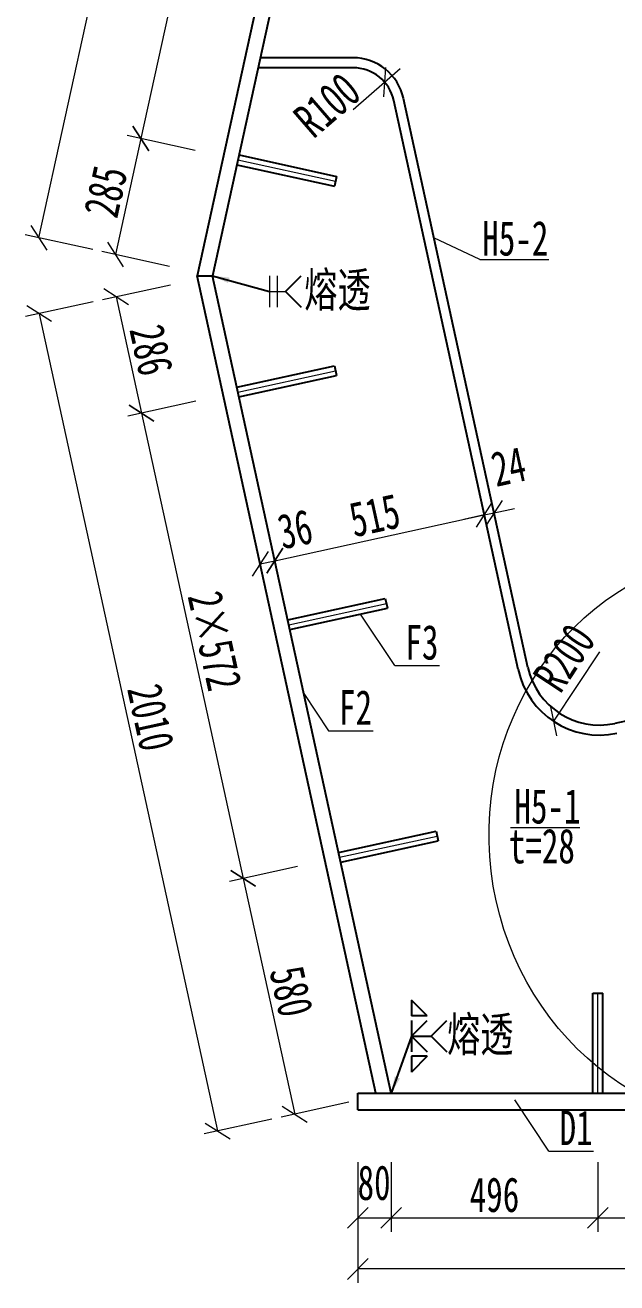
# Model space of a CAD drawing. Header units: millimetres. Extents: x -411717 to -116098, y 0 to 693159.
# Drawn here: x -166895 to -165474, y 361383 to 364406 of the extents above; entities that cross this region are included whole.
import ezdxf

# ---------------------------------------------------------------- set-up
doc = ezdxf.new("R2010")
doc.units = ezdxf.units.MM
doc.header["$LTSCALE"] = 2
doc.header["$PDMODE"] = 3
doc.header["$PDSIZE"] = -10
doc.layers.get('Defpoints').update_dxf_attribs({"color": 8, "lineweight": 9})
for name, color, linetype, lineweight in [('标注', 4, 'Continuous', 13), ('横隔板', 6, 'Continuous', 25), ('细实线', 4, 'Continuous', 15), ('钢板粗线', 1, 'Continuous', 25)]:
    doc.layers.add(name, color=color, linetype=linetype, lineweight=lineweight)
doc.layers.add('焊缝', color=7, linetype='Continuous')
doc.styles.add('111', font='仿宋_GB2312.ttf', dxfattribs={"width": 0.7})
doc.styles.get("Standard").update_dxf_attribs({"font": '仿宋_GB2312.ttf'})
doc.dimstyles.new('200', dxfattribs={"dimscale": 0, "dimtxt": 2.5, "dimasz": 1.5, "dimexe": 1, "dimexo": 1, "dimgap": 0.4, "dimtad": 1, "dimdec": 0, "dimdsep": 46, "dimtxsty": '111', "dimblk": 'OBLIQUE', "dimcen": 0, "dimclrd": 256, "dimclre": 256, "dimclrt": 256, "dimadec": 1, "dimazin": 2, "dimtfac": 1, "dimtdec": 0, "dimtmove": 2, "dimatfit": 3, "dimfxl": 4, "dimfxlon": 1, "dimtolj": 1, "dimlwd": -1, "dimlwe": -1, "dimarcsym": 0})

# ---------------------------------------------------------------- blocks, each defined once
blk = doc.blocks.new('_Oblique')
at = {"color": 0, "linetype": 'ByBlock', "lineweight": -2}
blk.add_line((-0.5, -0.5), (0.5, 0.5), dxfattribs=at)
blk = doc.blocks.new('*D736')
at = {"layer": 'Defpoints', "color": 0, "transparency": 16777216}
for p in [(-166139.5, 365196.9), (-166617, 364133.3), (-166383.7, 364082.1)]:
    blk.add_point(p, dxfattribs=at)
at = {"layer": '标注', "transparency": 16777216}
for p, q in [((-166242.6, 365219.5), (-166405.4, 365255.2)), ((-166372.8, 365248), (-166617, 364133.3)), ((-166486.8, 364104.7), (-166649.6, 364140.4))]:
    blk.add_line(p, q, dxfattribs=at)
at = {"layer": '标注', "transparency": 16777216, "xscale": 49.9999999999999, "yscale": 49.9999999999999, "zscale": 49.9999999999999}
for p, rotation in [((-166372.8, 365248), 77.64371283467955), ((-166617, 364133.3), 257.6437128346795)]:
    blk.add_blockref('_Oblique', p, dxfattribs=dict(at, rotation=rotation))
at = {"layer": '标注', "transparency": 16777216, "insert": (-166548.7, 364702.4), "char_height": 83.33, "attachment_point": 5, "rotation": 77.6437, "style": '111'}
blk.add_mtext('\\A1;2×571', dxfattribs=at)
blk = doc.blocks.new('*D737')
at = {"layer": 'Defpoints', "color": 0, "transparency": 16777216}
for p in [(-166383.7, 364082.1), (-166678.1, 363854.6), (-166444.7, 363803.5)]:
    blk.add_point(p, dxfattribs=at)
at = {"layer": '标注', "transparency": 16777216}
for p, q in [((-166486.8, 364104.7), (-166649.6, 364140.4)), ((-166617, 364133.3), (-166678.1, 363854.6)), ((-166547.8, 363826), (-166710.7, 363861.7))]:
    blk.add_line(p, q, dxfattribs=at)
at = {"layer": '标注', "transparency": 16777216, "xscale": 49.9999999999999, "yscale": 49.9999999999999, "zscale": 49.9999999999999}
for p, rotation in [((-166617, 364133.3), 77.64371283462351), ((-166678.1, 363854.6), 257.6437128346235)]:
    blk.add_blockref('_Oblique', p, dxfattribs=dict(at, rotation=rotation))
at = {"layer": '标注', "transparency": 16777216, "insert": (-166701.3, 364005.7), "char_height": 83.33, "attachment_point": 5, "rotation": 77.6437, "style": '111'}
blk.add_mtext('\\A1;285', dxfattribs=at)
blk = doc.blocks.new('*D738')
at = {"layer": 'Defpoints', "color": 0, "transparency": 16777216}
for p in [(-166444.7, 363803.5), (-166383.7, 363524.1), (-166615.3, 363473.6)]:
    blk.add_point(p, dxfattribs=at)
at = {"layer": '标注', "transparency": 16777216}
for p, q in [((-166546, 363781.3), (-166708.8, 363745.8)), ((-166676.3, 363752.9), (-166615.3, 363473.6)), ((-166485, 363502), (-166647.8, 363466.5))]:
    blk.add_line(p, q, dxfattribs=at)
at = {"layer": '标注', "transparency": 16777216, "xscale": 49.9999999999999, "yscale": 49.9999999999999, "zscale": 49.9999999999999}
for p, rotation in [((-166676.3, 363752.9), 102.3216669555745), ((-166615.3, 363473.6), 282.3216669555745)]:
    blk.add_blockref('_Oblique', p, dxfattribs=dict(at, rotation=rotation))
at = {"layer": '标注', "transparency": 16777216, "insert": (-166592, 363625), "char_height": 83.33, "attachment_point": 5, "rotation": 282.3217, "style": '111'}
blk.add_mtext('\\A1;286', dxfattribs=at)
blk = doc.blocks.new('*D739')
at = {"layer": 'Defpoints', "color": 0, "transparency": 16777216}
for p in [(-166383.7, 363524.1), (-166139.5, 362406), (-166371, 362355.4)]:
    blk.add_point(p, dxfattribs=at)
at = {"layer": '标注', "transparency": 16777216}
for p, q in [((-166485, 363502), (-166647.8, 363466.5)), ((-166615.3, 363473.6), (-166371, 362355.4)), ((-166240.8, 362383.9), (-166403.6, 362348.3))]:
    blk.add_line(p, q, dxfattribs=at)
at = {"layer": '标注', "transparency": 16777216, "xscale": 49.9999999999999, "yscale": 49.9999999999999, "zscale": 49.9999999999999}
for p, rotation in [((-166615.3, 363473.6), 102.32166695182), ((-166371, 362355.4), 282.32166695182)]:
    blk.add_blockref('_Oblique', p, dxfattribs=dict(at, rotation=rotation))
at = {"layer": '标注', "transparency": 16777216, "insert": (-166439.4, 362926.2), "char_height": 83.33, "attachment_point": 5, "rotation": 282.3217, "style": '111'}
blk.add_mtext('\\A1;2×572', dxfattribs=at)
blk = doc.blocks.new('*D740')
at = {"layer": 'Defpoints', "color": 0, "transparency": 16777216}
for p in [(-166139.5, 362406), (-166015.7, 361839.4), (-166247.3, 361788.8)]:
    blk.add_point(p, dxfattribs=at)
at = {"layer": '标注', "transparency": 16777216}
for p, q in [((-166240.8, 362383.9), (-166403.6, 362348.3)), ((-166371, 362355.4), (-166247.3, 361788.8)), ((-166117, 361817.3), (-166279.8, 361781.7))]:
    blk.add_line(p, q, dxfattribs=at)
at = {"layer": '标注', "transparency": 16777216, "xscale": 49.9999999999999, "yscale": 49.9999999999999, "zscale": 49.9999999999999}
for p, rotation in [((-166371, 362355.4), 102.3216669446922), ((-166247.3, 361788.8), 282.3216669446922)]:
    blk.add_blockref('_Oblique', p, dxfattribs=dict(at, rotation=rotation))
at = {"layer": '标注', "transparency": 16777216, "insert": (-166255.4, 362083.9), "char_height": 83.33, "attachment_point": 5, "rotation": 282.3217, "style": '111'}
blk.add_mtext('\\A1;580', dxfattribs=at)
blk = doc.blocks.new('*D741')
at = {"layer": 'Defpoints', "color": 0, "transparency": 16777216}
for p in [(-166436.8, 365836.8), (-166019.3, 365745.3), (-166444.7, 363803.5)]:
    blk.add_point(p, dxfattribs=at)
at = {"layer": '标注', "transparency": 16777216}
for p, q in [((-166862.2, 363894.9), (-166436.8, 365836.8)), ((-166306.6, 365808.2), (-166469.4, 365843.9)), ((-166732, 363866.4), (-166894.8, 363902))]:
    blk.add_line(p, q, dxfattribs=at)
at = {"layer": '标注', "transparency": 16777216, "xscale": 49.9999999999999, "yscale": 49.9999999999999, "zscale": 49.9999999999999}
for p, rotation in [((-166436.8, 365836.8), 77.64371283462405), ((-166862.2, 363894.9), 257.643712834624)]:
    blk.add_blockref('_Oblique', p, dxfattribs=dict(at, rotation=rotation))
at = {"layer": '标注', "transparency": 16777216, "insert": (-166703.2, 364877.6), "char_height": 83.33, "attachment_point": 5, "rotation": 77.6437, "style": '111'}
blk.add_mtext('\\A1;1988', dxfattribs=at)
blk = doc.blocks.new('*D742')
at = {"layer": 'Defpoints', "color": 0, "transparency": 16777216}
for p in [(-166444.7, 363803.5), (-166015.7, 361839.4), (-166432.4, 361748.4)]:
    blk.add_point(p, dxfattribs=at)
at = {"layer": '标注', "transparency": 16777216}
for p, q in [((-166731.2, 363740.9), (-166894, 363705.3)), ((-166861.4, 363712.4), (-166432.4, 361748.4)), ((-166302.2, 361776.8), (-166465, 361741.3))]:
    blk.add_line(p, q, dxfattribs=at)
at = {"layer": '标注', "transparency": 16777216, "xscale": 49.9999999999999, "yscale": 49.9999999999999, "zscale": 49.9999999999999}
for p, rotation in [((-166861.4, 363712.4), 102.321666951819), ((-166432.4, 361748.4), 282.321666951819)]:
    blk.add_blockref('_Oblique', p, dxfattribs=dict(at, rotation=rotation))
at = {"layer": '标注', "transparency": 16777216, "insert": (-166593.2, 362742.1), "char_height": 83.33, "attachment_point": 5, "rotation": 282.3217, "style": '111'}
blk.add_mtext('\\A1;2010', dxfattribs=at)
blk = doc.blocks.new('*D743')
at = {"layer": 'Defpoints', "color": 0, "transparency": 16777216}
for p in [(-166295.2, 363118.9), (-166323.7, 363080.6), (-166288.5, 363088.3)]:
    blk.add_point(p, dxfattribs=at)
at = {"layer": '标注', "transparency": 16777216}
for p, q in [((-166330.4, 363111.2), (-166337.5, 363143.8)), ((-166295.2, 363118.9), (-166302.3, 363151.4)), ((-166330.4, 363111.2), (-166295.2, 363118.9))]:
    blk.add_line(p, q, dxfattribs=at)
at = {"layer": '标注', "transparency": 16777216, "xscale": 49.9999999999999, "yscale": 49.9999999999999, "zscale": 49.9999999999999}
for p, rotation in [((-166330.4, 363111.2), 192.3216669518038), ((-166295.2, 363118.9), 12.32166695180379)]:
    blk.add_blockref('_Oblique', p, dxfattribs=dict(at, rotation=rotation))
at = {"layer": '标注', "transparency": 16777216, "insert": (-166246.4, 363194.3), "char_height": 83.33, "attachment_point": 5, "rotation": 12.3217, "style": '111'}
blk.add_mtext('\\A1;36', dxfattribs=at)
blk = doc.blocks.new('*D744')
at = {"layer": 'Defpoints', "color": 0, "transparency": 16777216}
for p in [(-165791.9, 363228.8), (-165785.2, 363198.2), (-166288.5, 363088.3)]:
    blk.add_point(p, dxfattribs=at)
at = {"layer": '标注', "transparency": 16777216}
for p, q in [((-165791.9, 363228.8), (-165799, 363261.4)), ((-166295.2, 363118.9), (-165791.9, 363228.8)), ((-166295.2, 363118.9), (-166302.3, 363151.4))]:
    blk.add_line(p, q, dxfattribs=at)
at = {"layer": '标注', "transparency": 16777216, "xscale": 49.9999999999999, "yscale": 49.9999999999999, "zscale": 49.9999999999999}
for p, rotation in [((-165791.9, 363228.8), 12.32166695182001), ((-166295.2, 363118.9), 192.32166695182)]:
    blk.add_blockref('_Oblique', p, dxfattribs=dict(at, rotation=rotation))
at = {"layer": '标注', "transparency": 16777216, "insert": (-166055.3, 363227.6), "char_height": 83.33, "attachment_point": 5, "rotation": 12.3217, "style": '111'}
blk.add_mtext('\\A1;515', dxfattribs=at)
blk = doc.blocks.new('*D745')
at = {"layer": 'Defpoints', "color": 0, "transparency": 16777216}
for p in [(-165768.5, 363233.9), (-165769, 363123.7), (-165745.5, 363128.8)]:
    blk.add_point(p, dxfattribs=at)
at = {"layer": '标注', "transparency": 16777216}
for p, q in [((-165776.1, 363156.2), (-165799, 363261.4)), ((-165752.6, 363161.4), (-165775.6, 363266.5)), ((-165791.9, 363228.8), (-165840.8, 363218.1)), ((-165791.9, 363228.8), (-165768.5, 363233.9)), ((-165768.5, 363233.9), (-165719.6, 363244.6))]:
    blk.add_line(p, q, dxfattribs=at)
at = {"layer": '标注', "transparency": 16777216, "xscale": 49.9999999999999, "yscale": 49.9999999999999, "zscale": 49.9999999999999}
for p, rotation in [((-165791.9, 363228.8), 12.32166695180377), ((-165768.5, 363233.9), 192.3216669518038)]:
    blk.add_blockref('_Oblique', p, dxfattribs=dict(at, rotation=rotation))
at = {"layer": '标注', "transparency": 16777216, "insert": (-165733.6, 363345.2), "char_height": 83.33, "attachment_point": 5, "rotation": 12.3217, "style": '111'}
blk.add_mtext('\\A1;24', dxfattribs=at)
blk = doc.blocks.new('*D746')
at = {"layer": 'Defpoints', "color": 0, "transparency": 16777216}
for p in [(-166095.7, 361839.4), (-166015.7, 361839.4), (-166015.7, 361539.8)]:
    blk.add_point(p, dxfattribs=at)
at = {"layer": '标注', "transparency": 16777216}
for p, q in [((-166095.7, 361673.1), (-166095.7, 361506.4)), ((-166015.7, 361673.1), (-166015.7, 361506.4)), ((-166095.7, 361539.8), (-166015.7, 361539.8))]:
    blk.add_line(p, q, dxfattribs=at)
at = {"layer": '标注', "transparency": 16777216, "xscale": 49.9999999999999, "yscale": 49.9999999999999, "zscale": 49.9999999999999, "rotation": 180}
blk.add_blockref('_Oblique', (-166095.7, 361539.8), dxfattribs=at)
at = {"layer": '标注', "transparency": 16777216, "xscale": 49.9999999999999, "yscale": 49.9999999999999, "zscale": 49.9999999999999}
blk.add_blockref('_Oblique', (-166015.7, 361539.8), dxfattribs=at)
at = {"layer": '标注', "transparency": 16777216, "insert": (-166056.7, 361623.6), "char_height": 83.33, "attachment_point": 5, "style": '111'}
blk.add_mtext('\\A1;80', dxfattribs=at)
blk = doc.blocks.new('*D747')
at = {"layer": 'Defpoints', "color": 0, "transparency": 16777216}
for p in [(-166015.7, 361839.4), (-165519.3, 361839.4), (-165519.3, 361539.8)]:
    blk.add_point(p, dxfattribs=at)
at = {"layer": '标注', "transparency": 16777216}
for p, q in [((-166015.7, 361673.1), (-166015.7, 361506.4)), ((-165519.3, 361673.1), (-165519.3, 361506.4)), ((-166015.7, 361539.8), (-165519.3, 361539.8))]:
    blk.add_line(p, q, dxfattribs=at)
at = {"layer": '标注', "transparency": 16777216, "xscale": 49.9999999999999, "yscale": 49.9999999999999, "zscale": 49.9999999999999, "rotation": 180}
blk.add_blockref('_Oblique', (-166015.7, 361539.8), dxfattribs=at)
at = {"layer": '标注', "transparency": 16777216, "xscale": 49.9999999999999, "yscale": 49.9999999999999, "zscale": 49.9999999999999}
blk.add_blockref('_Oblique', (-165519.3, 361539.8), dxfattribs=at)
at = {"layer": '标注', "transparency": 16777216, "insert": (-165767.5, 361594.8), "char_height": 83.33, "attachment_point": 5, "style": '111'}
blk.add_mtext('\\A1;496', dxfattribs=at)
blk = doc.blocks.new('*D748')
at = {"layer": 'Defpoints', "color": 0, "transparency": 16777216}
for p in [(-165519.3, 361839.4), (-164870.1, 361839.4), (-164870.1, 361539.8)]:
    blk.add_point(p, dxfattribs=at)
at = {"layer": '标注', "transparency": 16777216}
for p, q in [((-165519.3, 361673.1), (-165519.3, 361506.4)), ((-164870.1, 361673.1), (-164870.1, 361506.4)), ((-165519.3, 361539.8), (-164870.1, 361539.8))]:
    blk.add_line(p, q, dxfattribs=at)
at = {"layer": '标注', "transparency": 16777216, "xscale": 49.9999999999999, "yscale": 49.9999999999999, "zscale": 49.9999999999999, "rotation": 180}
blk.add_blockref('_Oblique', (-165519.3, 361539.8), dxfattribs=at)
at = {"layer": '标注', "transparency": 16777216, "xscale": 49.9999999999999, "yscale": 49.9999999999999, "zscale": 49.9999999999999}
blk.add_blockref('_Oblique', (-164870.1, 361539.8), dxfattribs=at)
at = {"layer": '标注', "transparency": 16777216, "insert": (-165194.7, 361594.8), "char_height": 83.33, "attachment_point": 5, "style": '111'}
blk.add_mtext('\\A1;649', dxfattribs=at)
blk = doc.blocks.new('*D751')
at = {"layer": 'Defpoints', "color": 0, "transparency": 16777216}
for p in [(-166095.7, 361839.4), (-164293.8, 361839.4), (-166095.7, 361416.8)]:
    blk.add_point(p, dxfattribs=at)
at = {"layer": '标注', "transparency": 16777216}
for p, q in [((-166095.7, 361550.1), (-166095.7, 361383.4)), ((-164293.8, 361550.1), (-164293.8, 361383.4)), ((-164293.8, 361416.8), (-166095.7, 361416.8))]:
    blk.add_line(p, q, dxfattribs=at)
at = {"layer": '标注', "transparency": 16777216, "xscale": 49.9999999999999, "yscale": 49.9999999999999, "zscale": 49.9999999999999, "rotation": 180}
blk.add_blockref('_Oblique', (-166095.7, 361416.8), dxfattribs=at)
at = {"layer": '标注', "transparency": 16777216, "xscale": 49.9999999999999, "yscale": 49.9999999999999, "zscale": 49.9999999999999}
blk.add_blockref('_Oblique', (-164293.8, 361416.8), dxfattribs=at)
at = {"layer": '标注', "transparency": 16777216, "insert": (-165194.7, 361471.8), "char_height": 83.33, "attachment_point": 5, "style": '111'}
blk.add_mtext('\\A1;1802', dxfattribs=at)
blk = doc.blocks.new('*D767')
at = {"layer": 'Defpoints', "color": 0, "transparency": 16777216}
for p in [(-163944.7, 366336.6), (-166444.7, 363803.5), (-163944.7, 363803.5)]:
    blk.add_point(p, dxfattribs=at)
at = {"layer": '标注', "transparency": 16777216}
for p, q in [((-166444.7, 366203.2), (-166444.7, 366369.9)), ((-163944.7, 366203.2), (-163944.7, 366369.9)), ((-166444.7, 366336.6), (-163944.7, 366336.6))]:
    blk.add_line(p, q, dxfattribs=at)
at = {"layer": '标注', "transparency": 16777216, "xscale": 49.9999999999999, "yscale": 49.9999999999999, "zscale": 49.9999999999999, "rotation": 180}
blk.add_blockref('_Oblique', (-166444.7, 366336.6), dxfattribs=at)
at = {"layer": '标注', "transparency": 16777216, "xscale": 49.9999999999999, "yscale": 49.9999999999999, "zscale": 49.9999999999999}
blk.add_blockref('_Oblique', (-163944.7, 366336.6), dxfattribs=at)
at = {"layer": '标注', "transparency": 16777216, "insert": (-165194.7, 366391.6), "char_height": 83.33, "attachment_point": 5, "style": '111'}
blk.add_mtext('\\A1;2500', dxfattribs=at)
blk = doc.blocks.new('*D768')
at = {"layer": 'Defpoints', "color": 0, "transparency": 16777216}
for p in [(-166099.3, 365979), (-166099.3, 365745.3), (-166444.7, 363803.5)]:
    blk.add_point(p, dxfattribs=at)
at = {"layer": '标注', "transparency": 16777216}
for p, q in [((-166444.7, 365845.7), (-166444.7, 366012.4)), ((-166099.3, 365845.7), (-166099.3, 366012.4)), ((-166444.7, 365979), (-166099.3, 365979))]:
    blk.add_line(p, q, dxfattribs=at)
at = {"layer": '标注', "transparency": 16777216, "xscale": 49.9999999999999, "yscale": 49.9999999999999, "zscale": 49.9999999999999, "rotation": 180}
blk.add_blockref('_Oblique', (-166444.7, 365979), dxfattribs=at)
at = {"layer": '标注', "transparency": 16777216, "xscale": 49.9999999999999, "yscale": 49.9999999999999, "zscale": 49.9999999999999}
blk.add_blockref('_Oblique', (-166099.3, 365979), dxfattribs=at)
at = {"layer": '标注', "transparency": 16777216, "insert": (-166272, 366034), "char_height": 83.33, "attachment_point": 5, "style": '111'}
blk.add_mtext('\\A1;345', dxfattribs=at)
blk = doc.blocks.new('*D831')
at = {"layer": 'Defpoints', "color": 0, "transparency": 16777216}
for p in [(-166031.6, 364268.9), (-166107.2, 364203.5)]:
    blk.add_point(p, dxfattribs=at)
at = {"layer": '标注', "transparency": 16777216}
for p, q in [((-166031.6, 364268.9), (-165993.8, 364301.7)), ((-166107.2, 364203.5), (-166031.6, 364268.9))]:
    blk.add_line(p, q, dxfattribs=at)
at = {"layer": '标注', "transparency": 16777216, "xscale": 50.00000000000007, "yscale": 50.00000000000007, "zscale": 50.00000000000007, "rotation": 220.893110654498}
blk.add_blockref('_Oblique', (-166031.6, 364268.9), dxfattribs=at)
at = {"layer": '标注', "transparency": 16777216, "insert": (-166169.3, 364213.7), "char_height": 83.33, "attachment_point": 5, "rotation": 40.8931, "style": '111'}
blk.add_mtext('\\A1;R100', dxfattribs=at)
blk = doc.blocks.new('*D869')
at = {"layer": 'Defpoints', "color": 0, "transparency": 16777216}
for p in [(-165515.3, 362899.8), (-165625.7, 362733)]:
    blk.add_point(p, dxfattribs=at)
at = {"layer": '标注', "transparency": 16777216}
blk.add_line((-165515.3, 362899.8), (-165625.7, 362733), dxfattribs=at)
at = {"layer": '标注', "transparency": 16777216, "xscale": 50.00000000000007, "yscale": 50.00000000000007, "zscale": 50.00000000000007, "rotation": 236.49749670542}
blk.add_blockref('_Oblique', (-165625.7, 362733), dxfattribs=at)
at = {"layer": '标注', "transparency": 16777216, "insert": (-165599.7, 362885.5), "char_height": 83.33, "attachment_point": 5, "rotation": 56.4975, "style": '111'}
blk.add_mtext('\\A1;R200', dxfattribs=at)

msp = doc.modelspace()

# ---------------------------------------------------------------- linework, layer by layer
at = {"layer": 'Defpoints'}
for p, q in [((-166383.7, 364082.1), (-166149.2, 364030.8)), ((-166383.7, 363524.1), (-166149.3, 363575.4)), ((-166261.6, 362965.1), (-166027.1, 363016.3)), ((-166139.5, 362406), (-165905, 362457.2)), ((-165519.3, 361839.4), (-165519.3, 362079.4))]:
    msp.add_line(p, q, dxfattribs=at)
at = {"layer": '标注'}
for p, q in [((-166307.8, 363803.5), (-166307.8, 363727.9)), ((-166289.1, 363803.5), (-166289.1, 363727.9)), ((-166307.8, 363765.7), (-166269.4, 363765.7))]:
    msp.add_line(p, q, dxfattribs=at)
msp.add_ellipse((-165107.6, 362449.5), major_axis=(117.4, -690.6), ratio=0.959707, dxfattribs=at)
at = {"layer": '横隔板', "color": 2, "ltscale": 550}
for p, q in [((-166056.2, 365745.3), (-166481.6, 363803.5)), ((-166019.3, 365745.3), (-166444.7, 363803.5)), ((-166107, 364327.5), (-166329.9, 364327.5)), ((-166107.2, 364303.5), (-166335.2, 364303.5)), ((-165710.7, 362857.1), (-166009.5, 364224.8)), ((-165687.3, 362862.2), (-165986, 364229.9)), ((-166481.8, 363803.5), (-166444.7, 363803.5)), ((-166052.6, 361839.4), (-166481.6, 363803.5)), ((-166015.7, 361839.4), (-166444.7, 363803.5)), ((-164821.4, 362868), (-165478.6, 362727.6)), ((-166095.7, 361839.4), (-164293.8, 361839.4)), ((-166095.7, 361799.4), (-166095.7, 361839.4)), ((-166001.7, 361839.4), (-164387.8, 361839.4)), ((-166095.7, 361799.4), (-164293.8, 361799.4))]:
    msp.add_line(p, q, dxfattribs=at)
for centre, radius, start, end in [((-166107.2, 364203.5), 124, 12.3217, 90), ((-166107.2, 364203.5), 100, 12.3217, 90), ((-165515.3, 362899.8), 200, 192.3217, 282.055), ((-165515.3, 362899.8), 176, 192.3217, 282.055)]:
    msp.add_arc(centre, radius, start, end, dxfattribs=at)
at = {"layer": '焊缝', "color": 4}
for p, q in [((-166444.7, 363803.5), (-166307.8, 363765.7)), ((-166269.4, 363765.7), (-166231.6, 363803.5)), ((-166269.4, 363765.7), (-166231.6, 363727.9)), ((-165929, 362025), (-165966.8, 362062.8)), ((-165966.8, 362062.8), (-165966.8, 362025)), ((-165929, 362025), (-165966.8, 362025)), ((-165966.8, 361976.4), (-165929, 362014.2)), ((-165966.8, 362014.2), (-165966.8, 361938.6)), ((-165919.9, 361976.4), (-165882.1, 362014.2)), ((-165966.8, 361976.4), (-166015.7, 361839.4)), ((-165966.8, 361976.4), (-165919.9, 361976.4)), ((-165966.8, 361976.4), (-165929, 361938.6)), ((-165919.9, 361976.4), (-165882.1, 361938.6)), ((-165929, 361927.8), (-165966.8, 361927.8)), ((-165929, 361927.8), (-165966.8, 361890)), ((-165966.8, 361927.8), (-165966.8, 361890))]:
    msp.add_line(p, q, dxfattribs=at)
for points in [[(-166407.5, 363786.2), (-166403.9, 363799.2), (-166444.7, 363803.5)], [(-165994.6, 361874.6), (-166007.1, 361879.5), (-166015.7, 361839.4)]]:
    msp.add_solid(points, dxfattribs=at)
at = {"layer": '细实线'}
for p, q in [((-165802.7, 363842.8), (-165912.9, 363894.9)), ((-165802.7, 363842.8), (-165636.9, 363842.8)), ((-166007, 362867), (-166089.3, 362990.4)), ((-166007, 362867), (-165899.7, 362867)), ((-166225.5, 362799.7), (-166166.5, 362710.3)), ((-166166.5, 362710.3), (-166059.2, 362710.3)), ((-165729, 362477.9), (-165562.7, 362477.9)), ((-165636.6, 361700.2), (-165718.9, 361823.6)), ((-165636.6, 361700.2), (-165529.3, 361700.2))]:
    msp.add_line(p, q, dxfattribs=at)
at = {"layer": '钢板粗线'}
for p, q in [((-166381.1, 364093.9), (-166146.7, 364042.5)), ((-166386.3, 364070.4), (-166151.8, 364019.1)), ((-166146.7, 364042.5), (-166151.8, 364019.1)), ((-166386.3, 363535.9), (-166151.8, 363587.1)), ((-166381.2, 363512.4), (-166146.7, 363563.6)), ((-166151.8, 363587.1), (-166146.7, 363563.6)), ((-166264.2, 362976.8), (-166029.7, 363028)), ((-166029.7, 363028), (-166024.6, 363004.6)), ((-166259, 362953.3), (-166024.6, 363004.6)), ((-166142.1, 362417.7), (-165907.6, 362468.9)), ((-166136.9, 362394.3), (-165902.5, 362445.5)), ((-165907.6, 362468.9), (-165902.5, 362445.5)), ((-165531.3, 361839.4), (-165531.3, 362079.4)), ((-165531.3, 362079.4), (-165507.3, 362079.4)), ((-165507.3, 361839.4), (-165507.3, 362079.4))]:
    msp.add_line(p, q, dxfattribs=at)

# ---------------------------------------------------------------- texts
at = {"layer": '细实线', "width": 0.7}
for s, p in [('H5-2', (-165796.9, 363852)), ('熔透', (-166224.3, 363728.5)), ('F3', (-165981.4, 362881.2)), ('F2', (-166140.9, 362724.5)), ('H5-1', (-165719.5, 362487.2)), ('t=28', (-165733, 362391.6)), ('熔透', (-165881.2, 361939.3)), ('D1', (-165611, 361714.4))]:
    msp.add_text(s, height=83.33, dxfattribs=at).set_placement(p)

# ---------------------------------------------------------------- dimensions: what is measured, and where the dimension line sits
at = {"layer": '标注'}
for base, p1, p2, picture, middle in [((-163944.7, 366336.6), (-166444.7, 363803.5), (-163944.7, 363803.5), '*D767', (-165194.7, 366391.6)), ((-166099.3, 365979), (-166444.7, 363803.5), (-166099.3, 365745.3), '*D768', (-166272, 366034)), ((-166095.7, 361416.8), (-164293.8, 361839.4), (-166095.7, 361839.4), '*D751', (-165194.7, 361471.8)), ((-165519.3, 361539.8), (-166015.7, 361839.4), (-165519.3, 361839.4), '*D747', (-165767.5, 361594.8)), ((-164870.1, 361539.8), (-165519.3, 361839.4), (-164870.1, 361839.4), '*D748', (-165194.7, 361594.8))]:
    dim = msp.add_linear_dim(base=base, p1=p1, p2=p2, dimstyle='200', override={"dimscale": 33.333333, "dimadec": 3, "dimarcsym": 1}, dxfattribs=at)
    dim.commit()
    dim.dimension.update_dxf_attribs({"geometry": picture, "text_midpoint": middle})
for p1, p2, distance, picture, middle in [((-166444.7, 363803.5), (-166019.3, 365745.3), 427.4, '*D741', (-166703.2, 364877.6)), ((-166383.7, 364082.1), (-166444.7, 363803.5), -238.9, '*D737', (-166701.3, 364005.7)), ((-166444.7, 363803.5), (-166015.7, 361839.4), -426.5, '*D742', (-166593.2, 362742.1)), ((-166444.7, 363803.5), (-166383.7, 363524.1), -237, '*D738', (-166592, 363625)), ((-166288.5, 363088.3), (-165785.2, 363198.2), 31.3, '*D744', (-166055.3, 363227.6)), ((-166139.5, 362406), (-166015.7, 361839.4), -237, '*D740', (-166255.4, 362083.9))]:
    dim = msp.add_aligned_dim(p1=p1, p2=p2, distance=distance, dimstyle='200', override={"dimscale": 33.333333, "dimadec": 3, "dimarcsym": 1}, dxfattribs=at)
    dim.commit()
    dim.dimension.update_dxf_attribs({"geometry": picture, "text_midpoint": middle})
for p1, p2, distance, text, picture, middle in [((-166139.5, 365196.9), (-166383.7, 364082.1), -238.9, '2×571', '*D736', (-166548.7, 364702.4)), ((-166383.7, 363524.1), (-166139.5, 362406), -237, '2×572', '*D739', (-166439.4, 362926.2))]:
    dim = msp.add_aligned_dim(p1=p1, p2=p2, distance=distance, text=text, dimstyle='200', override={"dimscale": 33.333333, "dimadec": 3, "dimarcsym": 1}, dxfattribs=at)
    dim.commit()
    dim.dimension.update_dxf_attribs({"geometry": picture, "text_midpoint": middle})
for center, mpoint, picture, middle in [((-166107.2, 364203.5), (-166031.6, 364268.9), '*D831', (-166169.3, 364213.7)), ((-165515.3, 362899.8), (-165625.7, 362733), '*D869', (-165599.7, 362885.5))]:
    dim = msp.add_radius_dim(center=center, mpoint=mpoint, dimstyle='200', override={"dimscale": 33.333333, "dimadec": 3, "dimarcsym": 1}, dxfattribs=at)
    dim.commit()
    dim.dimension.update_dxf_attribs({"geometry": picture, "text_midpoint": middle, "dimtype": 164})
for base, p1, p2, picture, middle in [((-165768.5, 363233.9), (-165769, 363123.7), (-165745.5, 363128.8), '*D745', (-165733.6, 363345.2)), ((-166295.2, 363118.9), (-166323.7, 363080.6), (-166288.5, 363088.3), '*D743', (-166246.4, 363194.3))]:
    dim = msp.add_linear_dim(base=base, p1=p1, p2=p2, angle=12.3217, dimstyle='200', override={"dimscale": 33.333333, "dimadec": 3, "dimarcsym": 1}, dxfattribs=at)
    dim.commit()
    dim.dimension.update_dxf_attribs({"geometry": picture, "text_midpoint": middle, "dimtype": 161})
dim = msp.add_linear_dim(base=(-166015.7, 361539.8), p1=(-166095.7, 361839.4), p2=(-166015.7, 361839.4), dimstyle='200', override={"dimscale": 33.333333, "dimadec": 3, "dimarcsym": 1}, dxfattribs=at)
dim.commit()
dim.dimension.update_dxf_attribs({"geometry": '*D746', "text_midpoint": (-166056.7, 361623.6), "dimtype": 160})

doc.saveas('drawing.dxf')
